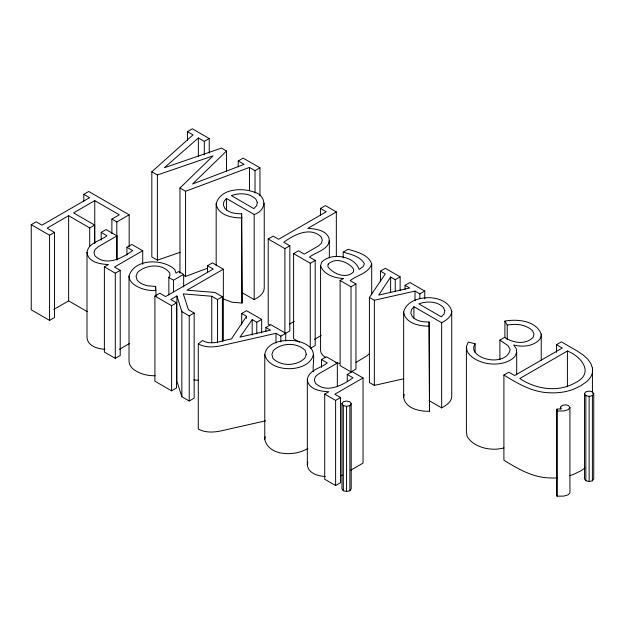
<?xml version="1.0" encoding="UTF-8"?>
<svg xmlns="http://www.w3.org/2000/svg" width="625" height="625" viewBox="0 0 625 625"><rect width="100%" height="100%" fill="white"/><g stroke="black" fill="none" stroke-linecap="round" stroke-linejoin="round"><path stroke-width="0.94" d="M307.859 448.375C295.641 456.344 269 456.719 264.766 439.539L264.766 354.398C266.914 341.758 283.383 339.609 293.945 340.625C299.492 341.297 305 343.125 309.406 346.648C316.797 352.82 312.047 363.711 313.398 371.812M264.766 439.539L265.211 436.734M313.398 354.398C309.43 373.43 268.719 373.484 264.766 354.398M216.172 265.781L216.172 203.859C219.992 188.852 241.109 187.492 253.461 191.844C266.836 195.156 267.258 210.273 254.18 214.484L226.437 198.469L223.93 201.516L223.391 204.969L224.805 208.344C229.031 213.125 235.656 213.742 241.633 213.766L242.031 303.031L231.891 302.211L223.43 299.008M451.734 311.32C451.516 317.008 446.117 320.258 441.664 322.734L413.922 306.711L411.414 309.766L410.875 313.219L412.289 316.586C416.523 321.367 423.141 321.984 429.117 322.016L429.516 411.273C419.852 411.508 405.312 408.695 403.656 397.25L403.656 312.109C407.852 293.453 447.102 292.617 451.734 311.32L451.734 396.461C451.516 402.156 446.117 405.398 441.664 407.875L429.055 400.594M403.656 397.25L404.141 394.469M104.938 349.273C97.789 349.016 87.594 346.016 87 337.516L87 252.367C88.266 242.695 100.633 240.945 106.953 235.734L101.18 232.406L101.18 240.141M336.336 256.422L336.336 211.914L307.828 228.375C315.422 228.812 325.609 229.969 329 238.031C331.125 249.156 315.828 251.977 309.477 257.102L315.203 260.414L315.203 345.555L310.273 348.406M325.266 476.477C318.117 476.219 307.914 473.219 307.328 464.719L307.328 379.57C308.594 369.898 320.961 368.148 327.273 362.938L321.5 359.609L321.5 367.352M307.328 464.719L307.773 462.227M155.156 375.742A24.227 13.984 0 0 1 140.633 373.281C135.484 371.102 129.148 367.602 129.023 361.242L129.023 276.102C134.094 258.375 163.172 258.469 174.781 269.531L175.953 273.125L178.719 271.523L183.656 274.375L183.656 286.953M343.195 252.125L348.125 249.281C356.547 251.836 368.414 254.555 371.703 263.773C369.141 273.18 356.891 275.133 350.211 280.625L355.945 283.938L355.945 369.078L351.016 371.922L340.109 365.625L340.109 280.484L343.633 278.445C334.883 278.289 323.664 274.695 320.578 265.742L321.695 262.148C331.359 251.945 354.812 256.008 359.148 269.492L363.219 266.461L364.422 263.711C360.273 256.336 350.75 254.344 343.195 252.125L343.195 257.93M569.93 407.547L568.25 409.656L563.797 410.953L557.023 411.047L556.859 409.148L561.234 408.797L560.57 407.094L562.031 405.555L565.305 404.805L568.57 405.578L569.93 407.547L569.93 492.695L568.25 494.797L563.797 496.094L557.023 496.188L556.859 494.289L556.859 409.148M503.977 447.922A24.273 14.016 0 0 1 502.195 448.383L497.547 449.086A25.094 14.484 0 0 1 483.312 447.742C476.898 445.797 470.383 442.414 467.086 436.305L466.406 431.656L466.406 346.516L468.289 342.086L475.109 343.75L475.109 352.461M475.109 343.75L473.656 346.992L473.945 350.328C479.695 362.109 507.336 364.398 510.148 349.492L508.023 345.664L499.883 340.094L499.883 359.445M504.898 337.539L504.898 321.086C517.391 318.82 535.953 320.625 541.227 334.055A19.055 11 0 0 1 537.906 341.133C531.195 346.578 521.82 347.109 513.719 344.977L516.242 348.602L516.688 352.477L514.812 356.547A24.273 14.016 0 0 1 502.195 363.242L497.547 363.945A25.094 14.484 0 0 1 483.312 362.602C476.898 360.656 470.383 357.273 467.086 351.156L466.406 346.516M168.859 294.914L168.859 277.5L169.938 275.352L169.719 273.039C162.719 263.031 145.711 264.469 137.547 272.438L136.023 276.133L137.055 279.961A18.875 10.898 0 0 0 147.609 285.797L155.625 286.438L156.07 296.383M400.125 290.398L400.125 276.852L395.234 279.672L390.625 277.016L378.719 295.094L409.672 288.008L405.062 285.344L405.062 289.219M241.672 324.164L241.672 313.516L246.523 316.32L231.406 338.984C222.102 340.336 211.586 345.852 202.539 340.555L198.289 343.891L198.289 429.031C205.289 432.875 213.609 432.492 221.18 430.859L265.602 420.828M403.656 378.789L374.344 385.398L369.414 382.547L369.414 297.406L385.297 273.93L380.445 271.133L380.445 281.773M349.891 490.727L349.891 405.578L351.195 403.695L349.852 401.805L346.562 401.023L343.312 401.781L341.953 403.68L341.953 488.828L343.312 490.727L346.578 491.5L349.891 490.727L351.195 488.836L351.195 403.695M584.508 393.719L585.812 391.828L589.117 391.055L592.391 391.828L593.75 393.727L593.75 478.875L592.391 480.773L589.141 481.531L585.852 480.75L584.508 478.859L584.508 393.719L585.852 395.602L585.852 480.75M261.68 332.969L261.68 319.422L256.789 322.242L252.18 319.586L239.984 337.133L270.5 330.164L265.891 327.5L265.891 331.367M592.391 480.773L592.391 395.625L593.75 393.727M179.961 273.172L179.961 188.031L213 155.898L157.391 174.992L151.82 171.773L193.039 134.875L187.461 131.656L187.461 140.367M209.234 153.047L209.234 138.531L204.305 141.383L198.367 137.953L164.367 167.727L221.5 148.117L226.516 151.016L192.555 184L244.117 164.367L238.227 160.969L238.227 166.773M369.547 353.492L366.766 355.93L356.102 362.367M585.016 467.938L580.68 470.953L573.695 474.305A36.523 21.086 0 0 1 569.648 475.695M187.461 131.656L192.391 128.812L209.234 138.531M94.641 243.445L94.641 225.062L89.711 227.914L68.617 215.734L47.125 228.148L54.508 232.406L54.508 317.547L49.57 320.391L31.25 309.812L31.25 224.672L36.18 221.828L41.953 225.156L89.586 197.656L83.812 194.32L83.812 201.094M83.812 194.32L88.75 191.477L129.164 214.812L129.164 246.742M111.883 233.609L111.883 219.094L119.297 214.812L94.758 200.641L73.547 212.891L94.641 225.062M31.25 224.672L49.57 235.25L54.508 232.406M111.883 219.094L116.813 221.938L129.164 214.812M101.18 232.406L106.07 229.578L117.016 235.898L117.016 260.086M238.227 160.969L243.156 158.117L259.953 167.82L259.953 195.875M117.016 235.898L98.211 246.758L95.047 249.453L93.977 252.672L95.023 255.898C106.031 266.719 122.516 258.047 132.648 250.578L126.914 247.266L126.914 255.008M179.961 188.031L185.578 191.266L249.453 167.445L255.023 170.664L259.953 167.82M126.914 247.266L131.812 244.445L142.719 250.734L142.719 264.281M142.719 250.734L114.492 267.031L120.219 270.344L120.219 355.484L115.289 358.336L104.383 352.039L104.383 266.898L108.477 264.531C100.578 264.234 87.898 262.328 87 252.367M104.383 266.898L115.289 273.195L120.219 270.344M53.742 309.469L68.617 300.883L87.18 311.594M168.859 277.5L173.547 280.203L183.656 274.375M222.383 341.242L222.383 296.734L217.492 299.562L211.758 296.25L183.289 293.891L188.422 309.719L194.156 313.031L194.156 398.172L189.227 401.023L181.852 396.766L181.852 311.617L176.914 295.992L170.781 299.539L176.516 302.844L176.516 387.992L171.586 390.836L154.906 381.203L154.906 296.062L159.836 293.219L165.609 296.547L213.242 269.047L207.469 265.719L207.469 272.484M207.469 265.719L212.398 262.867L223.344 269.188L223.344 340.789M320.461 215.219L320.461 208.445L325.391 205.594L336.336 211.914M269.883 325.086L268.211 324.125L268.211 238.977L273.148 236.133L278.602 239.281L326.234 211.781L320.461 208.445M223.344 269.188L187.023 290.164L215.008 292.477L222.383 296.734M154.906 296.062L171.586 305.695L176.516 302.844M268.211 238.977L284.891 248.609L289.828 245.758L289.828 330.906L280.844 336.133L275.992 333.336L221.18 345.719C213.609 347.352 205.289 347.734 198.289 343.891M119.469 349.305L129.43 343.547M299.43 342.148L293.594 338.773L293.594 253.633L298.523 250.781L304.297 254.117L318.094 246.156L321.273 243.445L322.32 240.219L321.258 237C310.297 226.227 293.875 234.805 283.773 242.266L289.828 245.758M181.852 311.617L189.227 315.883L194.156 313.031M293.594 253.633L310.273 263.258L315.203 260.414M241.57 292.352L254.18 299.633C258.633 297.156 264.023 293.906 264.242 288.219L264.242 203.078M241.672 313.516L246.563 310.695L261.68 319.422M265.891 327.5L270.781 324.672L285.734 333.312L285.734 341.047M340.109 280.484L351.016 286.781L355.945 283.938M380.445 271.133L385.336 268.305L400.125 276.852M289.453 324.133L294.32 321.32M405.062 285.344L409.953 282.523L424.75 291.062L424.75 298.805M314.492 339.344L321.188 335.484M369.414 297.406L374.344 300.25L415.008 291.086L419.859 293.891L424.75 291.062M321.5 359.609L326.391 356.781L337.336 363.102L337.336 386.32M337.336 363.102L318.531 373.961L315.375 376.656L314.305 379.875L315.352 383.102C326.352 393.922 342.844 385.25 352.977 377.781L347.242 374.469L347.242 381.242M347.242 374.469L352.133 371.648L363.039 377.945L363.039 463.086L350.586 470.273M363.039 377.945L334.812 394.234L340.547 397.547L340.547 482.695L335.617 485.539L324.711 479.242L324.711 394.102L328.797 391.734C320.898 391.438 308.227 389.531 307.328 379.57M324.711 394.102L335.617 400.398L340.547 397.547M499.883 340.094L504.617 337.359C512.906 342.992 525.68 345.203 533.219 337.219L534.008 333.914L532.492 330.711C525.852 324.336 515.891 323.461 507.227 325.117L504.898 321.086M557.305 477.859A36.523 21.086 0 0 1 549.766 477.922C532.82 477.602 517.883 468.836 503.898 460.188L503.898 375.047L508.828 372.203L514.602 375.531L562.234 348.031L556.461 344.703L556.461 352.438M556.461 344.703L561.391 341.852L577.031 350.883L583.164 354.945L587.773 359.164L590.859 363.555L592.43 368.102L592.43 393.258M340.625 476.023L342.281 475.07M567.406 351.016L519.773 378.523C535.891 389.312 558.031 392.719 575.344 382.734C594.781 373.312 581.539 356.578 567.406 351.016L567.406 386.82M183.172 275.023L185.578 276.414L207.477 268.242M151.82 171.773L151.82 256.922L157.391 260.141L180.18 252.312M341.953 403.68L343.312 405.578L346.578 406.359L349.891 405.578M585.852 395.602L589.141 396.391L592.391 395.625M242.031 217.891C232.359 218.117 217.82 215.305 216.172 203.859M429.516 326.133C419.852 326.367 405.312 323.547 403.656 312.109M193.727 379.898L198.477 380.289M335.734 362.641L339.562 363.344M503.898 375.047C517.883 383.695 532.82 392.461 549.766 392.781A36.523 21.086 0 0 0 573.695 389.164L580.68 385.812L586.469 381.789A35.156 20.297 0 0 0 592.43 368.102M325.797 357.578L322.797 355.32L321.211 353.094L320.578 350.883L320.578 265.742M181.852 396.766L176.914 381.141L176.914 295.992M129.023 276.102C129.148 282.453 135.484 285.961 140.633 288.133A24.227 13.984 0 0 0 156.07 290.578M429.516 411.273L429.117 322.016M242.031 303.031L241.633 213.766M589.141 396.391L589.141 481.531M560.57 407.094L560.57 409.031M557.023 411.047L557.023 496.188M541.227 334.055L541.227 360.172M516.688 352.477L516.688 374.734M507.227 325.117L507.227 339.625M441.664 322.734L441.664 407.875M419.859 293.891L419.859 298.727M415.008 291.086L415.008 300.766M413.922 306.711L413.922 318.32M395.234 279.672L395.234 291.281M390.625 277.016L390.625 292.492M374.344 300.25L374.344 385.398M371.703 263.773L371.703 294.734M351.016 286.781L351.016 371.922M346.578 406.359L346.578 491.5M343.312 405.578L343.312 490.727M335.617 400.398L335.617 485.539M329.344 240.516L329.344 257.93M310.273 263.258L310.273 347.438M284.891 248.609L284.891 333.75M280.844 336.133L280.844 341.938M275.992 333.336L275.992 343.008M256.789 322.242L256.789 333.859M255.023 170.664L255.023 192.922M254.18 214.484L254.18 299.633M252.18 319.586L252.18 335.062M249.453 167.445L249.453 190.672M246.523 316.32L246.523 318.258M226.516 151.016L226.516 171.328M226.437 198.469L226.437 210.078M217.492 299.562L217.492 342.133M211.758 296.25L211.758 342.688M204.305 141.383L204.305 154.93M198.367 137.953L198.367 156.336M189.227 315.883L189.227 401.023M185.578 191.266L185.578 276.414M173.547 280.203L173.547 291.82M171.586 305.695L171.586 390.836M157.391 174.992L157.391 260.141M155.625 286.438L155.625 289.336M116.813 221.938L116.813 259.672M115.289 273.195L115.289 358.336M94.758 200.641L94.758 243.219M89.711 227.914L89.711 246.297M68.617 215.734L68.617 300.883M49.57 235.25L49.57 320.391M328.156 264.148L327.844 266.586C333.039 274.047 346.453 279.383 353.586 271.773L353.539 269.023C348.273 261.695 335.32 256.914 328.156 264.148M257.312 202.359L256.688 205.633L253.859 208.609L231.367 195.617C239.359 192.711 249.492 192.852 255.852 199.156L257.312 202.359M444.805 310.602L444.172 313.875L441.344 316.852L418.852 303.867C426.844 300.961 436.984 301.094 443.344 307.398L444.805 310.602M306.266 354.258L304.898 358.117C296.695 366.156 281.195 366.727 272.984 358.43L271.883 354.547L273.273 350.656C281.477 342.578 296.953 342.156 305.164 350.414L306.266 354.258"/></g></svg>
